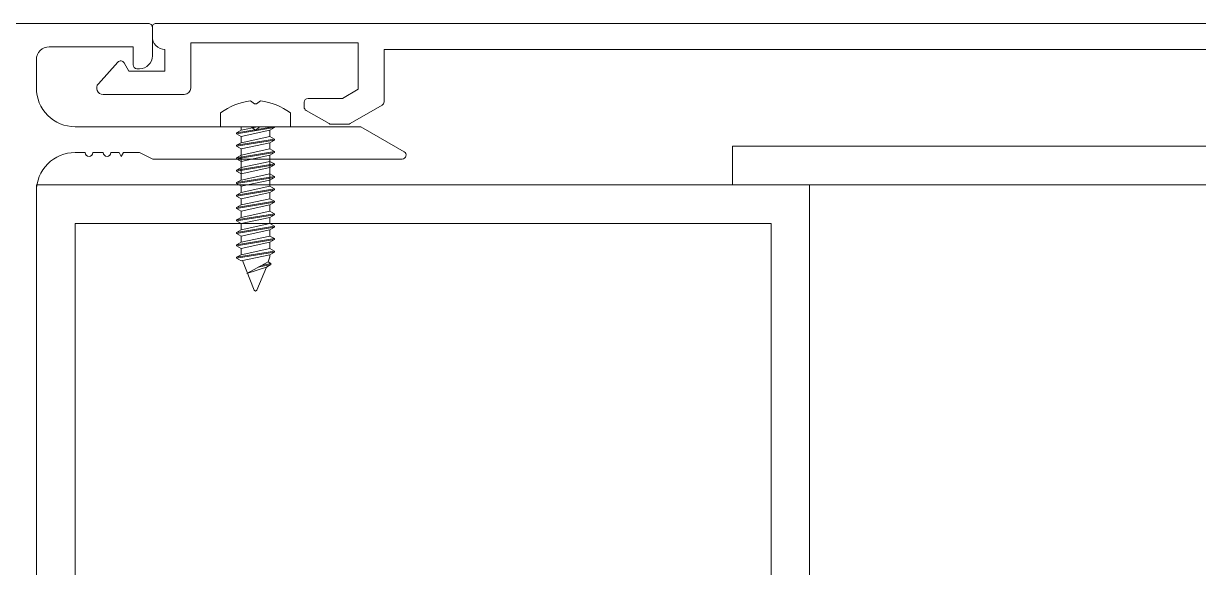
# Model space of a CAD drawing. Extents: x -1299 to 23780, y -3010 to 8106.
# Drawn here: x 13055.99 to 13065.11, y 384.03 to 388.25 of the extents above; entities that cross this region are included whole.
import ezdxf

# ---------------------------------------------------------------- set-up
doc = ezdxf.new("R2010")
doc.units = 0
doc.header["$LTSCALE"] = 25
doc.header["$MEASUREMENT"] = 0
doc.layers.get('0').update_dxf_attribs({"color": 9, "lineweight": 9})
doc.layers.add('10', color=9, linetype='Continuous', lineweight=9)

# ---------------------------------------------------------------- blocks, each defined once
blk = doc.blocks.new('*U495')
at = {"layer": '10'}
for p, q in [((-2.299999999969429, -11.00484766565205), (-1.999999999970839, -11.00484766565205)), ((-2.559022459443269, -14.43459761733265), (-2.450000039438066, -14.43459761733265)), ((-2.450000039438066, -14.97579761732413), (-2.450000039438066, -14.43459761733265)), ((-2.443013996195134, -14.55865602082667), (-2.450000579336858, -14.55865602082667)), ((-2.402781799655542, -14.85173914253391), (-2.450000068692645, -14.56477674680445)), ((-2.443013996195134, -14.55865602082667), (-2.394788408237957, -14.85173914253391)), ((-2.423016321478883, -14.59329333794994), (-2.443013996195134, -14.55865602082667)), ((-2.35455691387466, -14.55865602082667), (-2.374554710708537, -14.59329333794994)), ((-2.346563705633172, -14.55865602082667), (-2.35455691387466, -14.55865602082667)), ((-2.306331509093581, -14.85173914253391), (-2.35455691387466, -14.55865602082667)), ((-2.326566030917376, -14.59329333794994), (-2.346563705633172, -14.55865602082667)), ((-2.346563705633172, -14.55865602082667), (-2.298338117675996, -14.85173914253391)), ((-2.258106592783462, -14.55865602082667), (-2.27810438961734, -14.59329333794994)), ((-2.25011338454243, -14.55865602082667), (-2.258106592783462, -14.55865602082667)), ((-2.209881188002384, -14.85173914253391), (-2.258106592783462, -14.55865602082667)), ((-2.230115709826179, -14.59329333794994), (-2.25011338454243, -14.55865602082667)), ((-2.25011338454243, -14.55865602082667), (-2.201887796585253, -14.85173914253391)), ((-2.16165627169272, -14.55865602082667), (-2.181654068526597, -14.59329333794994)), ((-2.15366306345146, -14.55865602082667), (-2.16165627169272, -14.55865602082667)), ((-2.113430866911642, -14.85173914253391), (-2.16165627169272, -14.55865602082667)), ((-2.133665388735437, -14.59329333794994), (-2.15366306345146, -14.55865602082667)), ((-2.15366306345146, -14.55865602082667), (-2.105437475494511, -14.85173914253391)), ((-2.06520595060175, -14.55865602082667), (-2.085203747435855, -14.59329333794994)), ((-2.057212742360718, -14.55865602082667), (-2.06520595060175, -14.55865602082667)), ((-2.016980545820899, -14.85173914253391), (-2.06520595060175, -14.55865602082667)), ((-2.037215067644694, -14.59329333794994), (-2.057212742360718, -14.55865602082667)), ((-2.057212742360718, -14.55865602082667), (-2.008987154403541, -14.85173914253391)), ((-1.968755202098293, -14.55865602082667), (-1.988752876814544, -14.59329333795085)), ((-1.968755202098293, -14.55865602082667), (-1.960761810680708, -14.55865602082667)), ((-1.920529675200043, -14.85173914253391), (-1.968755202098293, -14.55865602082667)), ((-1.940764197022929, -14.59329333794994), (-1.960761810680708, -14.55865602082667)), ((-1.960761810680708, -14.55865602082667), (-1.912536405899857, -14.85173914253391)), ((-1.872304819948169, -14.55865602082667), (-1.892302555723347, -14.59329333794994)), ((-1.824079354108391, -14.85173914253391), (-1.872304819948169, -14.55865602082667)), ((-1.86431155064821, -14.55865602082667), (-1.872304819948169, -14.55865602082667)), ((-1.86431155064821, -14.55865602082667), (-1.816085962690806, -14.85173914253391)), ((-1.844313875931732, -14.59329333794994), (-1.86431155064821, -14.55865602082667)), ((-1.775854559915671, -14.55865602082667), (-1.795852234631922, -14.59329333795085)), ((-1.775854559915671, -14.55865602082667), (-1.767861168498086, -14.55865602082667)), ((-1.727629033017194, -14.85173914253391), (-1.775854559915671, -14.55865602082667)), ((-1.747863554840535, -14.59329333794994), (-1.767861168498086, -14.55865602082667)), ((-1.767861168498086, -14.55865602082667), (-1.719635763717008, -14.85173914253391)), ((-1.679403689295043, -14.55865602082667), (-1.699401364011293, -14.59329333795085)), ((-1.631178162396565, -14.85173914253391), (-1.679403689295043, -14.55865602082667)), ((-1.679403689295043, -14.55865602082667), (-1.671410297877912, -14.55865602082667)), ((-1.671410297877912, -14.55865602082667), (-1.623184893096606, -14.85173914253391)), ((-1.651412684220133, -14.59329333794994), (-1.671410297877912, -14.55865602082667)), ((-1.582953062909894, -14.55865602082667), (-1.602950798685071, -14.59329333794994)), ((-1.534727474952717, -14.85173914253391), (-1.582953062909894, -14.55865602082667)), ((-1.582953062909894, -14.55865602082667), (-1.574959793609707, -14.55865602082667)), ((-1.574959793609707, -14.55865602082667), (-1.526734327770384, -14.85173914253391)), ((-1.554962118893456, -14.59329333794994), (-1.574959793609707, -14.55865602082667)), ((-1.486501886995085, -14.55865602082667), (-1.506500233358622, -14.59329333794994)), ((-1.438276543273389, -14.85173914253391), (-1.486501886995085, -14.55865602082667)), ((-1.478509228283257, -14.55865602082667), (-1.486501886995085, -14.55865602082667)), ((-1.478509228283257, -14.55865602082667), (-1.430283640326308, -14.85173914253391)), ((-1.458511126155428, -14.59329333794994), (-1.478509228283257, -14.55865602082667)), ((-1.390051443786489, -14.58623811508096), (-1.401988928751791, -14.60691403101009)), ((-1.374102700587229, -14.65934382302657), (-1.390051443786489, -14.58623811508096)), ((-1.382058357662856, -14.58623811508096), (-1.390051443786489, -14.58623811508096)), ((-1.362060682946378, -14.62087329514634), (-1.382058357662856, -14.58623811508096)), ((-1.382058357662856, -14.58623811508096), (-1.360550637625294, -14.68482409001535)), ((-2.374554710708537, -14.59329333794994), (-2.423016321478883, -14.59329333794994)), ((-2.374790855639332, -14.81710182541064), (-2.423016321478883, -14.59329333794994)), ((-2.374554588591138, -14.59329333794994), (-2.32632912275136, -14.81710182541064)), ((-2.27810438961734, -14.59329333794994), (-2.326566030917376, -14.59329333794994)), ((-2.278340565077371, -14.81710182541064), (-2.326566030917376, -14.59329333794994)), ((-2.278104267499941, -14.59329333794994), (-2.229878801660163, -14.81710182541064)), ((-2.181890243986629, -14.81710182541064), (-2.230115709826179, -14.59329333794994)), ((-2.181654068526597, -14.59329333794994), (-2.230115709826634, -14.59329333794994)), ((-2.181653946409198, -14.59329333794994), (-2.133428480569421, -14.81710182541064)), ((-2.177215067642748, -14.59329333794994), (-1.988752876814544, -14.59329333795085)), ((-2.085439922895659, -14.81710182541064), (-2.133665388735437, -14.59329333794994)), ((-2.085203747435855, -14.59329333794994), (-2.133665388735892, -14.59329333794994)), ((-2.085203625318229, -14.59329333794994), (-2.036978159478678, -14.81710182541064)), ((-1.988989601804917, -14.81710182541064), (-2.037215067644694, -14.59329333794994)), ((-1.988752876814544, -14.59329333795085), (-1.940527288857367, -14.81710182541064)), ((-1.892302555723347, -14.59329333794994), (-1.940764197022929, -14.59329333794994)), ((-1.892538731183378, -14.81710182541064), (-1.940764197022929, -14.59329333794994)), ((-1.892302433605493, -14.59329333794994), (-1.84407702882487, -14.81710182541064)), ((-1.796088410091726, -14.81710182541064), (-1.844313875931732, -14.59329333794994)), ((-1.795852234631468, -14.59329333794994), (-1.844313875931732, -14.59329333794994)), ((-1.795852234631922, -14.59329333795085), (-1.747626646674746, -14.81710182541064)), ((-1.747863554840535, -14.59329333794994), (-1.699401364011293, -14.59329333795085)), ((-1.699638089000984, -14.81710182541064), (-1.747863554840535, -14.59329333794994)), ((-1.699401364011293, -14.59329333795085), (-1.651175776054344, -14.81710182541064)), ((-1.603187218380355, -14.81710182541064), (-1.651412684220133, -14.59329333794994)), ((-1.602950798685071, -14.59329333794994), (-1.651412684220133, -14.59329333794994)), ((-1.602950676567218, -14.59329333794994), (-1.55472514966874, -14.81710182541064)), ((-1.506736653053906, -14.81710182541064), (-1.554962118893456, -14.59329333794994)), ((-1.506500233358622, -14.59329333794994), (-1.554962118893456, -14.59329333794994)), ((-1.410286026668529, -14.81710182541064), (-1.458511126155428, -14.59329333794994)), ((-1.440941210608855, -14.59329333794994), (-1.458511126155428, -14.59329333794994)), ((-1.401988928751791, -14.60691403101009), (-1.440941210608855, -14.59329333794994)), ((-1.401988928751791, -14.60691403101009), (-1.313834850753949, -14.77265785351938)), ((-1.360550637625294, -14.68482409001535), (-1.374102700587229, -14.65934382302657)), ((-1.313834850753949, -14.77265785351938), (-1.362060682946378, -14.62087329514634)), ((-1.182124656957114, -14.69513753286992), (-1.362060682946378, -14.62087329514634)), ((-2.450000042443036, -14.69077421556358), (-2.422779413313094, -14.81710182541064)), ((-1.412433770155814, -14.80713330374965), (-1.182124656957114, -14.71525763049158)), ((-1.174984928701007, -14.70519758168029), (-1.182124656957114, -14.69513753286992)), ((-1.182124656957114, -14.71525763049158), (-1.174984928701007, -14.70519758168029)), ((-2.422779230136768, -14.81710182541064), (-2.450000016124988, -14.81710183108134)), ((-2.422779413313094, -14.81710182541064), (-2.402781799655542, -14.85173914253391)), ((-2.422779230136768, -14.81710182541064), (-2.402781799655542, -14.85173914253391)), ((-2.402781799655542, -14.85173914253391), (-2.394788408237957, -14.85173914253391)), ((-2.394788408237957, -14.85173914253391), (-2.374790855639332, -14.81710182541064)), ((-2.326329231826832, -14.81710131920408), (-2.374790563385488, -14.81710131920408)), ((-2.32632912275136, -14.81710182541064), (-2.306331509093581, -14.85173914253391)), ((-2.326328939574807, -14.81710182541064), (-2.306331509093581, -14.85173914253391)), ((-2.306331509093581, -14.85173914253391), (-2.298338117675996, -14.85173914253391)), ((-2.298338117675996, -14.85173914253391), (-2.278340565077371, -14.81710182541064)), ((-2.278340565077371, -14.81710182541064), (-2.22987861848361, -14.81710182541064)), ((-2.229878801660163, -14.81710182541064), (-2.209881188002384, -14.85173914253391)), ((-2.22987861848361, -14.81710182541064), (-2.209881188002384, -14.85173914253391)), ((-2.036978159477996, -14.81710182541064), (-2.225439922894167, -14.81710182541064)), ((-2.209881188002384, -14.85173914253391), (-2.201887796585253, -14.85173914253391)), ((-2.201887796585253, -14.85173914253391), (-2.181890243986629, -14.81710182541064)), ((-2.181890243986629, -14.81710182541064), (-2.133428297392867, -14.81710182541064)), ((-2.181890243986629, -14.81710182541064), (-2.133428297392867, -14.81710182541064)), ((-2.133428480569421, -14.81710182541064), (-2.113430866911642, -14.85173914253391)), ((-2.133428297392867, -14.81710182541064), (-2.113430866911642, -14.85173914253391)), ((-2.113430866911642, -14.85173914253391), (-2.105437475494511, -14.85173914253391)), ((-2.105437475494511, -14.85173914253391), (-2.085439922895659, -14.81710182541064)), ((-2.085439922895659, -14.81710182541064), (-2.036977976302125, -14.81710182541064)), ((-2.085439922895659, -14.81710182541064), (-2.036977976302125, -14.81710182541064)), ((-2.036978159478678, -14.81710182541064), (-2.016980545820899, -14.85173914253391)), ((-2.036977976302125, -14.81710182541064), (-2.016980545820899, -14.85173914253391)), ((-2.016980545820899, -14.85173914253391), (-2.008987154403541, -14.85173914253391)), ((-2.008987154403541, -14.85173914253391), (-1.988989601804917, -14.81710182541064)), ((-1.98898960180378, -14.81710182541064), (-1.940527410974766, -14.81710182541064)), ((-1.988989601804917, -14.81710182541064), (-1.940527655211155, -14.81710182541064)), ((-1.940527410974766, -14.81710182541064), (-1.920529675200043, -14.85173914253391)), ((-1.940527288857367, -14.81710182541064), (-1.920529675200043, -14.85173914253391)), ((-1.920529675200043, -14.85173914253391), (-1.912536405899857, -14.85173914253391)), ((-1.912536405899857, -14.85173914253391), (-1.892538731183378, -14.81710182541064)), ((-1.892538731183378, -14.81710182541064), (-1.844076784589617, -14.81710182541064)), ((-1.84407702882487, -14.81710182541064), (-1.824079354108391, -14.85173914253391)), ((-1.844076784589617, -14.81710182541064), (-1.824079354108391, -14.85173914253391)), ((-1.824079354108391, -14.85173914253391), (-1.816085962690806, -14.85173914253391)), ((-1.816085962690806, -14.85173914253391), (-1.796088410091726, -14.81710182541064)), ((-1.747626646674746, -14.81710182541064), (-1.796088410091726, -14.81710182541064)), ((-1.747626768792144, -14.81710182541064), (-1.727629033017194, -14.85173914253391)), ((-1.747626646674746, -14.81710182541064), (-1.727629033017194, -14.85173914253391)), ((-1.727629033017194, -14.85173914253391), (-1.719635763717008, -14.85173914253391)), ((-1.719635763717008, -14.85173914253391), (-1.699638089000984, -14.81710182541064)), ((-1.699638089000984, -14.81710182541064), (-1.65117589817197, -14.81710182541064)), ((-1.65117589817197, -14.81710182541064), (-1.631178162396565, -14.85173914253391)), ((-1.651175776054344, -14.81710182541064), (-1.631178162396565, -14.85173914253391)), ((-1.631178162396565, -14.85173914253391), (-1.623184893096606, -14.85173914253391)), ((-1.623184893096606, -14.85173914253391), (-1.603187218380355, -14.81710182541064)), ((-1.603187218380355, -14.81710182541064), (-1.554725332845521, -14.81710182541064)), ((-1.554725332845521, -14.81710182541064), (-1.534727474952717, -14.85173914253391)), ((-1.55472514966874, -14.81710182541064), (-1.534727474952717, -14.85173914253391)), ((-1.534727474952717, -14.85173914253391), (-1.526734327770384, -14.85173914253391)), ((-1.526734327770384, -14.85173914253391), (-1.506736653053906, -14.81710182541064)), ((-1.506736653053906, -14.81710182541064), (-1.458274706460144, -14.81710182541064)), ((-1.458274706460144, -14.81710182541064), (-1.438276543273389, -14.85173914253391)), ((-1.438276543273389, -14.85173914253391), (-1.430283640326308, -14.85173914253391)), ((-1.430283640326308, -14.85173914253391), (-1.410286026668529, -14.81710182541064)), ((-1.410286026668529, -14.81710182541064), (-1.412433770155814, -14.80713330374965)), ((-2.559022459443269, -14.97579761732413), (-2.450000039438066, -14.97579761732413))]:
    blk.add_line(p, q, dxfattribs=at)
for points in [[(-3.250000000022566, -0.3000000000020009), (-3.250000000022566, -15.47743854311375, 0.4700431714390087), (-3.220000000018274, -15.50519760309089), (-3.150000000024022, -15.50519760309089, 0.4303272441157734), (-3.050000000013767, -15.40743854311313), (-2.88000000002097, -15.40743854311313), (-2.88000000002097, -15.68743854311378), (-2.945000000022275, -15.72496631061222, 0.5081417899848629), (-2.950171738028473, -15.77315295001699), (-2.783619563369086, -15.92444833858644, 0.6509713219855064), (-2.70000000001886, -15.8874385431136), (-2.70000000001886, -15.25743854310985, 0.4142135623730951), (-2.750000000018133, -15.20743854311331), (-3.100000000024748, -15.20743854311331), (-3.100000000024748, -13.90743854310312), (-2.741354626528561, -13.90743854310312), (-2.670000000014681, -14.03102838159248), (-2.670000000014681, -14.29743854310254, 0.4142135623729841), (-2.640000000022098, -14.32743854310684), (-2.602790561932408, -14.32743854310684, 0.2679491924310548), (-2.576809799819955, -14.31243854310469), (-2.474019237897607, -14.13440006733435, 0.1316524975873909), (-2.470000000017591, -14.11940006733221), (-2.470000000017591, -13.9854770188831, 0.1316524975873767), (-2.474019237909317, -13.97047701888186), (-2.617224318658998, -13.72243854309909, 0.2679491924311388), (-2.643205080771565, -13.70743854310331), (-3.050000000013767, -13.70743854310331), (-3.050000000013767, -0.4000000000032742, -0.4142135623730951)], [(-3.250000000022566, -16.60519760310126), (-3.250000000022566, -15.53519760308972, -0.4142135623733171), (-3.220000000018274, -15.50519760309089), (-3.000000000014495, -15.50519760309089, -0.4142135623730951), (-2.90000000001595, -15.60519760309307), (-2.90000000001595, -15.62519760309351, -0.414213562372651), (-2.930000000020243, -15.65519760309235), (-3.070000000020456, -15.65519760309235), (-3.070000000020456, -16.30519760309744, 0.4142135623730951), (-2.970000000021912, -16.40519760309871), (-2.750000000018133, -16.40519760309871, 0.4142135623730506), (-2.450000000010902, -16.10519760309671), (-2.450000000010902, -14.73519760308409), (-2.420000000018319, -14.70519760308525), (-2.450000000010902, -14.67519760308732), (-2.450000000010902, -13.88821030498002), (-2.255980762131287, -13.55215912730637, -0.7673269879793868), (-2.20000000001454, -13.56715912730487), (-2.20000000001454, -15.50272809544003), (-2.250000000013812, -15.60519760309307), (-2.250000000013812, -15.72930506415014), (-2.220000000021229, -15.74662557222564), (-2.250000000013812, -15.76394608030205), (-2.250000000013812, -15.82662557222647, -0.9999999999999998), (-2.250000000013812, -15.88662557222597), (-2.250000000013812, -15.9666255722268, -0.9999999999999998), (-2.250000000013812, -16.02662557222902), (-2.250000000013812, -16.10519760309671, 0.4142135623730951), (-1.950000000018178, -16.40519760309871), (5.68e-14, -16.40519760309871), (1.950000000018178, -16.40519760309871, 0.4142135623730951)]]:
    blk.add_lwpolyline(points, format="xyb", dxfattribs=at)
for points in [[(-1.999999999970839, -11.00484766565205), (-1.999999999970839, -1.499927972957266), (1.699999999950534, -1.499927972957266), (1.699999999950534, -1.19992797296436), (-2.299999999969429, -1.19992797296436), (-2.299999999969429, -11.00484766565205)], [(-2.649970066122762, -14.6669537871212), (-2.627767625166882, -14.69694761732899), (-2.627767625166882, -14.71344761732871), (-2.649970066122762, -14.74344144753558)], [(-1.506500233358622, -14.59329333794994), (-1.458274706460144, -14.81710182541064)]]:
    blk.add_lwpolyline(points, dxfattribs=at)
for points in [[(-1.999999999970839, -10.40519760320785), (1.999999999970953, -10.40519760320785), (1.999999999970953, -16.40519760312054), (-1.999999999970839, -16.40519760312054)], [(-1.699999999979638, -10.70519760320348), (1.699999999972362, -10.70519760320348), (1.699999999972362, -16.10519760312581), (-1.699999999979638, -16.10519760312581)]]:
    blk.add_lwpolyline(points, close=True, dxfattribs=at)
for centre, radius, start, end in [((-2.133865798087811, -14.73498735640169), 0.5205690943891569, 144.7573058598477, 172.490489638061), ((-2.133865798087811, -14.6754078782551), 0.5205690943891572, 187.5095103619389, 215.2426941401523)]:
    blk.add_arc(centre, radius, start, end, dxfattribs=at)
blk = doc.blocks.new('p-2. kat planı')
at = {"layer": '10', "rotation": 270}
blk.add_blockref('*U495', (13072.49999999928, 384.9999994530409), dxfattribs=at)

msp = doc.modelspace()

# ---------------------------------------------------------------- block references
msp.add_blockref('p-2. kat planı', (0, 0))

doc.saveas('drawing.dxf')
